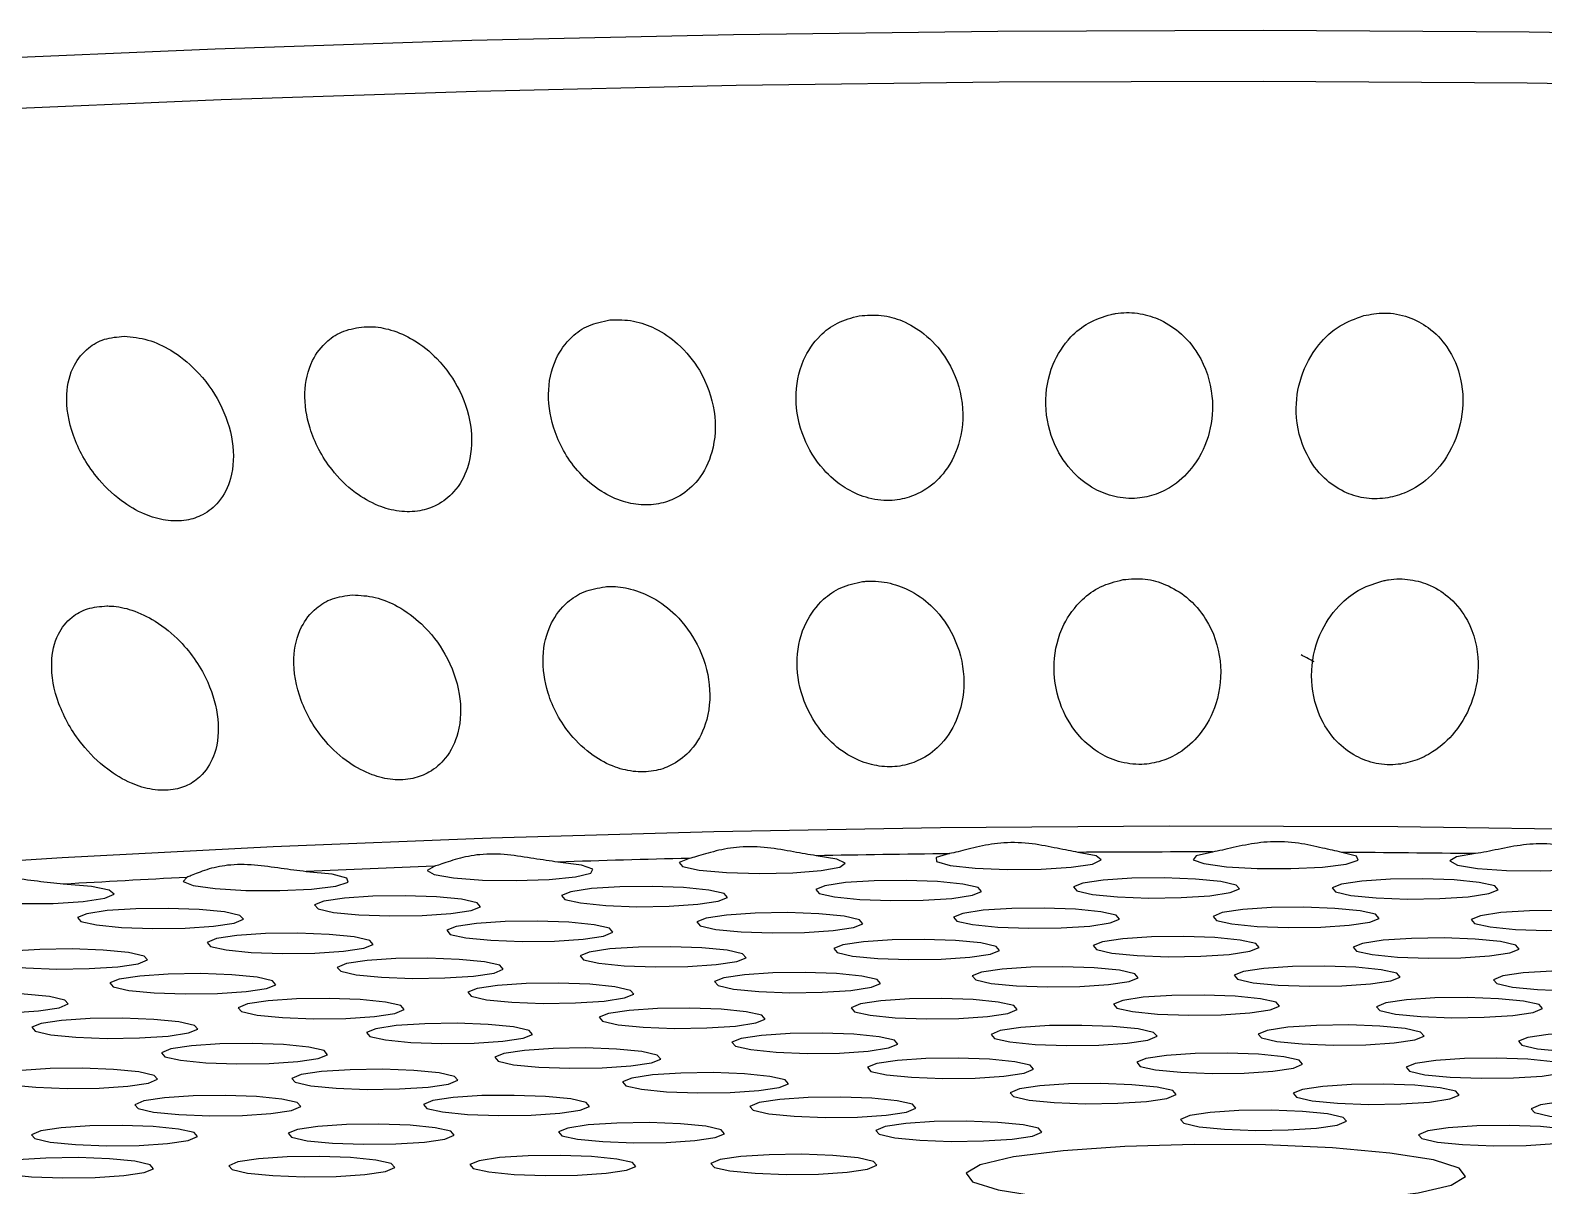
# Model space of a CAD drawing. Extents: x -54 to 18, y -18 to 89.
# Drawn here: x -22.382 to -21.293, y 21.678 to 22.509 of the extents above; entities that cross this region are included whole.
import ezdxf

# ---------------------------------------------------------------- set-up
doc = ezdxf.new("R2010")
doc.units = 0
doc.header["$MEASUREMENT"] = 0
doc.layers.add('GEOMETRY', color=2, linetype='Continuous', lineweight=25)

# ---------------------------------------------------------------- blocks, each defined once
blk = doc.blocks.new('2026 MINI-ASPIRE')
at = {"layer": 'GEOMETRY', "flags": 128}
for points in [[(-5.809, -28.4009), (-5.7132, -28.3807), (-5.6046, -28.3615), (-5.484, -28.3434), (-5.3521, -28.3265), (-5.2098, -28.3109), (-5.0578, -28.2967), (-4.8972, -28.284), (-4.7289, -28.2729), (-4.554, -28.2635), (-4.3735, -28.2557), (-4.1886, -28.2497), (-4.0003, -28.2455), (-3.81, -28.243), (-3.6187, -28.2425), (-3.4275, -28.2437), (-3.2378, -28.2468), (-3.0506, -28.2516), (-2.8672, -28.2583), (-2.6886, -28.2667), (-2.5159, -28.2767)], [(-2.5227, -28.3134), (-2.6944, -28.3034), (-2.8719, -28.2951), (-3.0543, -28.2885), (-3.2403, -28.2836), (-3.4289, -28.2806), (-3.6189, -28.2793), (-3.809, -28.2799), (-3.9983, -28.2823), (-4.1854, -28.2865), (-4.3692, -28.2925), (-4.5486, -28.3002), (-4.7224, -28.3096), (-4.8897, -28.3207), (-5.0494, -28.3333), (-5.2004, -28.3474), (-5.3419, -28.3629), (-5.473, -28.3797), (-5.5929, -28.3977), (-5.7008, -28.4168), (-5.7961, -28.4368)], [(-4.6295, -28.8471), (-4.4836, -28.8377), (-4.3317, -28.8299), (-4.1749, -28.8237), (-4.0144, -28.8191), (-3.8513, -28.8162), (-3.6867, -28.815), (-3.5219, -28.8156), (-3.358, -28.8178), (-3.1963, -28.8216), (-3.0379, -28.8272), (-2.8839, -28.8344), (-2.7354, -28.8431), (-2.5935, -28.8533), (-2.4593, -28.865)], [(-4.2158, -28.8442), (-4.2208, -28.8471), (-4.2159, -28.85), (-4.2018, -28.8525), (-4.1809, -28.854), (-4.1567, -28.8544), (-4.1331, -28.8536), (-4.1141, -28.8517), (-4.103, -28.8491), (-4.1015, -28.8461), (-4.1098, -28.8433), (-4.1267, -28.8411)], [(-4.0321, -28.8385), (-4.0395, -28.8413), (-4.0369, -28.8443), (-4.0249, -28.8469), (-4.0053, -28.8487), (-3.9815, -28.8494), (-3.9575, -28.8489), (-3.9371, -28.8472), (-3.9238, -28.8447), (-3.9198, -28.8418), (-3.9258, -28.8389), (-3.9408, -28.8365)], [(-3.8447, -28.835), (-3.8543, -28.8378), (-3.8541, -28.8407), (-3.8442, -28.8435), (-3.8262, -28.8455), (-3.8032, -28.8465), (-3.7788, -28.8462), (-3.7572, -28.8448), (-3.7419, -28.8425), (-3.7356, -28.8396), (-3.7391, -28.8367), (-3.752, -28.8342)], [(-3.6554, -28.8339), (-3.6671, -28.8365), (-3.6693, -28.8394), (-3.6617, -28.8422), (-3.6454, -28.8445), (-3.6233, -28.8457), (-3.5989, -28.8458), (-3.5763, -28.8447), (-3.5592, -28.8425), (-3.5505, -28.8398), (-3.5516, -28.8368), (-3.5623, -28.8341)], [(-3.4661, -28.835), (-3.4798, -28.8374), (-3.4844, -28.8403), (-3.479, -28.8432), (-3.4647, -28.8456), (-3.4437, -28.8472), (-3.4195, -28.8475), (-3.3961, -28.8467), (-3.3774, -28.8448), (-3.3664, -28.8421), (-3.365, -28.8392), (-3.3734, -28.8364)], [(-4.3939, -28.8521), (-4.3966, -28.8551), (-4.3894, -28.8579), (-4.3734, -28.8602), (-4.3513, -28.8615), (-4.3268, -28.8616), (-4.304, -28.8605), (-4.2866, -28.8584), (-4.2777, -28.8556), (-4.2787, -28.8526), (-4.2893, -28.8499), (-4.308, -28.848)], [(-3.9094, -28.868), (-3.8869, -28.8688), (-3.8636, -28.8685), (-3.843, -28.8672), (-3.8283, -28.865), (-3.8216, -28.8622), (-3.824, -28.8594), (-3.8352, -28.8569), (-3.8534, -28.8551), (-3.8758, -28.8543), (-3.8991, -28.8546), (-3.9197, -28.8559), (-3.9344, -28.8582), (-3.9411, -28.8609), (-3.9387, -28.8637), (-3.9275, -28.8662), (-3.9094, -28.868)], [(-3.7237, -28.8662), (-3.7013, -28.867), (-3.678, -28.8667), (-3.6574, -28.8654), (-3.6426, -28.8631), (-3.636, -28.8604), (-3.6384, -28.8576), (-3.6495, -28.8551), (-3.6677, -28.8533), (-3.6902, -28.8524), (-3.7134, -28.8527), (-3.734, -28.8541), (-3.7488, -28.8563), (-3.7555, -28.859), (-3.753, -28.8619), (-3.7419, -28.8644), (-3.7237, -28.8662)], [(-3.5375, -28.8668), (-3.5151, -28.8677), (-3.4918, -28.8674), (-3.4712, -28.866), (-3.4565, -28.8638), (-3.4498, -28.8611), (-3.4522, -28.8582), (-3.4634, -28.8557), (-3.4815, -28.8539), (-3.504, -28.8531), (-3.5273, -28.8534), (-3.5478, -28.8548), (-3.5626, -28.857), (-3.5693, -28.8597), (-3.5668, -28.8625), (-3.5557, -28.8651), (-3.5375, -28.8668)], [(-4.5646, -28.8621), (-4.565, -28.8651), (-4.5556, -28.8679), (-4.5378, -28.87), (-4.5147, -28.871), (-4.4902, -28.8708), (-4.4684, -28.8694), (-4.4529, -28.8671), (-4.4463, -28.8642), (-4.4497, -28.8613), (-4.4626, -28.8587), (-4.4828, -28.857)], [(-4.2701, -28.8791), (-4.2477, -28.8799), (-4.2244, -28.8796), (-4.2038, -28.8782), (-4.1891, -28.876), (-4.1824, -28.8733), (-4.1848, -28.8704), (-4.196, -28.8679), (-4.2141, -28.8661), (-4.2366, -28.8653), (-4.2599, -28.8656), (-4.2804, -28.867), (-4.2952, -28.8692), (-4.3019, -28.8719), (-4.2994, -28.8748), (-4.2883, -28.8773), (-4.2701, -28.8791)], [(-4.0922, -28.8723), (-4.0698, -28.8732), (-4.0465, -28.8729), (-4.0259, -28.8715), (-4.0112, -28.8693), (-4.0045, -28.8665), (-4.0069, -28.8637), (-4.0181, -28.8612), (-4.0363, -28.8594), (-4.0587, -28.8586), (-4.082, -28.8589), (-4.1026, -28.8602), (-4.1173, -28.8625), (-4.124, -28.8652), (-4.1216, -28.868), (-4.1104, -28.8705), (-4.0922, -28.8723)], [(-4.4409, -28.8881), (-4.4184, -28.889), (-4.3951, -28.8887), (-4.3746, -28.8873), (-4.3598, -28.8851), (-4.3531, -28.8823), (-4.3556, -28.8795), (-4.3667, -28.877), (-4.3849, -28.8752), (-4.4073, -28.8744), (-4.4306, -28.8747), (-4.4512, -28.876), (-4.4659, -28.8783), (-4.4726, -28.881), (-4.4702, -28.8838), (-4.459, -28.8863), (-4.4409, -28.8881)], [(-3.81, -28.8879), (-3.7876, -28.8887), (-3.7643, -28.8884), (-3.7437, -28.8871), (-3.729, -28.8849), (-3.7223, -28.8821), (-3.7247, -28.8793), (-3.7359, -28.8768), (-3.7541, -28.875), (-3.7765, -28.8742), (-3.7998, -28.8745), (-3.8204, -28.8758), (-3.8351, -28.8781), (-3.8418, -28.8808), (-3.8394, -28.8836), (-3.8282, -28.8861), (-3.81, -28.8879)], [(-3.6233, -28.8874), (-3.6008, -28.8882), (-3.5775, -28.8879), (-3.557, -28.8865), (-3.5422, -28.8843), (-3.5355, -28.8816), (-3.538, -28.8787), (-3.5491, -28.8762), (-3.5673, -28.8744), (-3.5897, -28.8736), (-3.613, -28.8739), (-3.6336, -28.8753), (-3.6484, -28.8775), (-3.655, -28.8802), (-3.6526, -28.8831), (-3.6414, -28.8856), (-3.6233, -28.8874)], [(-3.4373, -28.8896), (-3.4149, -28.8904), (-3.3916, -28.8901), (-3.371, -28.8888), (-3.3563, -28.8866), (-3.3496, -28.8838), (-3.352, -28.881), (-3.3632, -28.8785), (-3.3814, -28.8767), (-3.4038, -28.8759), (-3.4271, -28.8762), (-3.4477, -28.8775), (-3.4624, -28.8797), (-3.4691, -28.8825), (-3.4667, -28.8853), (-3.4555, -28.8878), (-3.4373, -28.8896)], [(-4.1749, -28.8974), (-4.1525, -28.8982), (-4.1292, -28.8979), (-4.1086, -28.8965), (-4.0938, -28.8943), (-4.0872, -28.8916), (-4.0896, -28.8887), (-4.1007, -28.8862), (-4.1189, -28.8844), (-4.1414, -28.8836), (-4.1646, -28.8839), (-4.1852, -28.8853), (-4.2, -28.8875), (-4.2066, -28.8902), (-4.2042, -28.8931), (-4.1931, -28.8956), (-4.1749, -28.8974)], [(-3.9948, -28.8913), (-3.9724, -28.8921), (-3.9491, -28.8918), (-3.9285, -28.8904), (-3.9138, -28.8882), (-3.9071, -28.8855), (-3.9095, -28.8826), (-3.9207, -28.8801), (-3.9389, -28.8783), (-3.9613, -28.8775), (-3.9846, -28.8778), (-4.0052, -28.8792), (-4.0199, -28.8814), (-4.0266, -28.8841), (-4.0242, -28.887), (-4.013, -28.8895), (-3.9948, -28.8913)], [(-4.3475, -28.9061), (-4.325, -28.9069), (-4.3017, -28.9066), (-4.2811, -28.9052), (-4.2664, -28.903), (-4.2597, -28.9003), (-4.2622, -28.8975), (-4.2733, -28.8949), (-4.2915, -28.8931), (-4.3139, -28.8923), (-4.3372, -28.8926), (-4.3578, -28.894), (-4.3725, -28.8962), (-4.3792, -28.8989), (-4.3768, -28.9018), (-4.3656, -28.9043), (-4.3475, -28.9061)], [(-3.8964, -28.9105), (-3.874, -28.9113), (-3.8507, -28.911), (-3.8301, -28.9096), (-3.8153, -28.9074), (-3.8087, -28.9047), (-3.8111, -28.9019), (-3.8222, -28.8993), (-3.8404, -28.8975), (-3.8629, -28.8967), (-3.8861, -28.897), (-3.9067, -28.8984), (-3.9215, -28.9006), (-3.9281, -28.9033), (-3.9257, -28.9062), (-3.9146, -28.9087), (-3.8964, -28.9105)], [(-3.7096, -28.9084), (-3.6872, -28.9092), (-3.6639, -28.9089), (-3.6433, -28.9075), (-3.6285, -28.9053), (-3.6219, -28.9026), (-3.6243, -28.8997), (-3.6354, -28.8972), (-3.6536, -28.8954), (-3.6761, -28.8946), (-3.6994, -28.8949), (-3.7199, -28.8963), (-3.7347, -28.8985), (-3.7414, -28.9012), (-3.7389, -28.9041), (-3.7278, -28.9066), (-3.7096, -28.9084)], [(-3.5222, -28.9095), (-3.4998, -28.9103), (-3.4765, -28.91), (-3.4559, -28.9086), (-3.4412, -28.9064), (-3.4345, -28.9037), (-3.4369, -28.9008), (-3.4481, -28.8983), (-3.4662, -28.8965), (-3.4887, -28.8957), (-3.512, -28.896), (-3.5326, -28.8974), (-3.5473, -28.8996), (-3.554, -28.9023), (-3.5516, -28.9051), (-3.5404, -28.9077), (-3.5222, -28.9095)], [(-4.5099, -28.9173), (-4.4875, -28.9181), (-4.4642, -28.9178), (-4.4436, -28.9165), (-4.4289, -28.9143), (-4.4222, -28.9115), (-4.4246, -28.9087), (-4.4358, -28.9062), (-4.454, -28.9044), (-4.4764, -28.9036), (-4.4997, -28.9039), (-4.5203, -28.9052), (-4.535, -28.9074), (-4.5417, -28.9102), (-4.5393, -28.913), (-4.5281, -28.9155), (-4.5099, -28.9173)], [(-4.079, -28.9157), (-4.0565, -28.9165), (-4.0332, -28.9162), (-4.0127, -28.9149), (-3.9979, -28.9127), (-3.9912, -28.9099), (-3.9937, -28.9071), (-4.0048, -28.9046), (-4.023, -28.9028), (-4.0454, -28.902), (-4.0687, -28.9023), (-4.0893, -28.9036), (-4.1041, -28.9059), (-4.1107, -28.9086), (-4.1083, -28.9114), (-4.0972, -28.9139), (-4.079, -28.9157)], [(-4.2538, -28.924), (-4.2314, -28.9248), (-4.2081, -28.9245), (-4.1875, -28.9232), (-4.1727, -28.921), (-4.1661, -28.9182), (-4.1685, -28.9154), (-4.1796, -28.9129), (-4.1978, -28.9111), (-4.2203, -28.9103), (-4.2435, -28.9106), (-4.2641, -28.9119), (-4.2789, -28.9141), (-4.2856, -28.9169), (-4.2831, -28.9197), (-4.272, -28.9222), (-4.2538, -28.924)], [(-3.9821, -28.9343), (-3.9597, -28.9351), (-3.9364, -28.9348), (-3.9158, -28.9334), (-3.901, -28.9312), (-3.8944, -28.9285), (-3.8968, -28.9257), (-3.9079, -28.9231), (-3.9261, -28.9213), (-3.9486, -28.9205), (-3.9719, -28.9208), (-3.9924, -28.9222), (-4.0072, -28.9244), (-4.0139, -28.9271), (-4.0114, -28.93), (-4.0003, -28.9325), (-3.9821, -28.9343)], [(-3.7966, -28.9302), (-3.7742, -28.931), (-3.7509, -28.9307), (-3.7303, -28.9293), (-3.7155, -28.9271), (-3.7089, -28.9244), (-3.7113, -28.9215), (-3.7224, -28.919), (-3.7406, -28.9172), (-3.7631, -28.9164), (-3.7863, -28.9167), (-3.8069, -28.9181), (-3.8217, -28.9203), (-3.8284, -28.923), (-3.8259, -28.9258), (-3.8148, -28.9284), (-3.7966, -28.9302)], [(-3.6081, -28.9297), (-3.5856, -28.9305), (-3.5623, -28.9302), (-3.5417, -28.9288), (-3.527, -28.9266), (-3.5203, -28.9239), (-3.5227, -28.9211), (-3.5339, -28.9186), (-3.5521, -28.9168), (-3.5745, -28.9159), (-3.5978, -28.9162), (-3.6184, -28.9176), (-3.6331, -28.9198), (-3.6398, -28.9225), (-3.6374, -28.9254), (-3.6262, -28.9279), (-3.6081, -28.9297)], [(-3.4213, -28.9329), (-3.3989, -28.9337), (-3.3756, -28.9334), (-3.355, -28.9321), (-3.3403, -28.9299), (-3.3336, -28.9271), (-3.336, -28.9243), (-3.3472, -28.9218), (-3.3654, -28.92), (-3.3878, -28.9192), (-3.4111, -28.9195), (-3.4317, -28.9208), (-3.4464, -28.923), (-3.4531, -28.9258), (-3.4507, -28.9286), (-3.4395, -28.9311), (-3.4213, -28.9329)], [(-4.4175, -28.9352), (-4.3951, -28.936), (-4.3718, -28.9357), (-4.3512, -28.9343), (-4.3364, -28.9321), (-4.3298, -28.9294), (-4.3322, -28.9266), (-4.3433, -28.924), (-4.3615, -28.9222), (-4.384, -28.9214), (-4.4072, -28.9217), (-4.4278, -28.9231), (-4.4426, -28.9253), (-4.4493, -28.928), (-4.4468, -28.9309), (-4.4357, -28.9334), (-4.4175, -28.9352)], [(-4.1598, -28.942), (-4.1374, -28.9428), (-4.1141, -28.9425), (-4.0935, -28.9411), (-4.0787, -28.9389), (-4.0721, -28.9362), (-4.0745, -28.9334), (-4.0856, -28.9308), (-4.1038, -28.929), (-4.1263, -28.9282), (-4.1495, -28.9285), (-4.1701, -28.9299), (-4.1849, -28.9321), (-4.1916, -28.9348), (-4.1891, -28.9377), (-4.178, -28.9402), (-4.1598, -28.942)], [(-4.5669, -28.949), (-4.5444, -28.9498), (-4.5212, -28.9495), (-4.5006, -28.9482), (-4.4858, -28.946), (-4.4792, -28.9432), (-4.4816, -28.9404), (-4.4927, -28.9379), (-4.5109, -28.9361), (-4.5333, -28.9353), (-4.5566, -28.9356), (-4.5772, -28.9369), (-4.592, -28.9391), (-4.5986, -28.9419), (-4.5962, -28.9447), (-4.5851, -28.9472), (-4.5669, -28.949)], [(-4.3251, -28.953), (-4.3026, -28.9539), (-4.2794, -28.9536), (-4.2588, -28.9522), (-4.244, -28.95), (-4.2374, -28.9473), (-4.2398, -28.9444), (-4.2509, -28.9419), (-4.2691, -28.9401), (-4.2915, -28.9393), (-4.3148, -28.9396), (-4.3354, -28.9409), (-4.3502, -28.9432), (-4.3568, -28.9459), (-4.3544, -28.9487), (-4.3433, -28.9512), (-4.3251, -28.953)], [(-3.8838, -28.9531), (-3.8613, -28.9539), (-3.838, -28.9536), (-3.8175, -28.9522), (-3.8027, -28.95), (-3.796, -28.9473), (-3.7985, -28.9444), (-3.8096, -28.9419), (-3.8278, -28.9401), (-3.8502, -28.9393), (-3.8735, -28.9396), (-3.8941, -28.941), (-3.9089, -28.9432), (-3.9155, -28.9459), (-3.9131, -28.9488), (-3.9019, -28.9513), (-3.8838, -28.9531)], [(-3.6949, -28.9505), (-3.6725, -28.9513), (-3.6492, -28.951), (-3.6286, -28.9497), (-3.6139, -28.9474), (-3.6072, -28.9447), (-3.6096, -28.9419), (-3.6208, -28.9394), (-3.639, -28.9376), (-3.6614, -28.9368), (-3.6847, -28.937), (-3.7053, -28.9384), (-3.72, -28.9406), (-3.7267, -28.9434), (-3.7243, -28.9462), (-3.7131, -28.9487), (-3.6949, -28.9505)], [(-3.5055, -28.9523), (-3.4831, -28.9531), (-3.4598, -28.9528), (-3.4392, -28.9515), (-3.4245, -28.9493), (-3.4178, -28.9465), (-3.4202, -28.9437), (-3.4314, -28.9412), (-3.4495, -28.9394), (-3.472, -28.9386), (-3.4953, -28.9389), (-3.5158, -28.9402), (-3.5306, -28.9424), (-3.5373, -28.9452), (-3.5348, -28.948), (-3.5237, -28.9505), (-3.5055, -28.9523)], [(-4.0652, -28.96), (-4.0428, -28.9608), (-4.0195, -28.9605), (-3.9989, -28.9591), (-3.9842, -28.9569), (-3.9775, -28.9542), (-3.9799, -28.9513), (-3.9911, -28.9488), (-4.0092, -28.947), (-4.0317, -28.9462), (-4.055, -28.9465), (-4.0755, -28.9479), (-4.0903, -28.9501), (-4.097, -28.9528), (-4.0945, -28.9556), (-4.0834, -28.9582), (-4.0652, -28.96)], [(-4.4737, -28.9672), (-4.4513, -28.968), (-4.428, -28.9677), (-4.4074, -28.9663), (-4.3926, -28.9641), (-4.386, -28.9614), (-4.3884, -28.9586), (-4.3996, -28.9561), (-4.4177, -28.9543), (-4.4402, -28.9534), (-4.4635, -28.9537), (-4.484, -28.9551), (-4.4988, -28.9573), (-4.5055, -28.96), (-4.503, -28.9629), (-4.4919, -28.9654), (-4.4737, -28.9672)], [(-4.2327, -28.9709), (-4.2103, -28.9717), (-4.187, -28.9714), (-4.1664, -28.97), (-4.1517, -28.9678), (-4.145, -28.9651), (-4.1474, -28.9623), (-4.1586, -28.9597), (-4.1768, -28.9579), (-4.1992, -28.9571), (-4.2225, -28.9574), (-4.2431, -28.9588), (-4.2578, -28.961), (-4.2645, -28.9637), (-4.2621, -28.9666), (-4.2509, -28.9691), (-4.2327, -28.9709)], [(-3.9696, -28.9779), (-3.9472, -28.9788), (-3.9239, -28.9785), (-3.9033, -28.9771), (-3.8886, -28.9749), (-3.8819, -28.9722), (-3.8843, -28.9693), (-3.8955, -28.9668), (-3.9136, -28.965), (-3.9361, -28.9642), (-3.9594, -28.9645), (-3.98, -28.9659), (-3.9947, -28.9681), (-4.0014, -28.9708), (-3.9989, -28.9736), (-3.9878, -28.9761), (-3.9696, -28.9779)], [(-3.7831, -28.9723), (-3.7606, -28.9731), (-3.7373, -28.9728), (-3.7168, -28.9715), (-3.702, -28.9692), (-3.6953, -28.9665), (-3.6978, -28.9637), (-3.7089, -28.9612), (-3.7271, -28.9594), (-3.7495, -28.9586), (-3.7728, -28.9588), (-3.7934, -28.9602), (-3.8082, -28.9624), (-3.8148, -28.9652), (-3.8124, -28.968), (-3.8013, -28.9705), (-3.7831, -28.9723)], [(-3.5909, -28.972), (-3.5684, -28.9729), (-3.5451, -28.9726), (-3.5246, -28.9712), (-3.5098, -28.969), (-3.5031, -28.9663), (-3.5056, -28.9634), (-3.5167, -28.9609), (-3.5349, -28.9591), (-3.5573, -28.9583), (-3.5806, -28.9586), (-3.6012, -28.96), (-3.616, -28.9622), (-3.6226, -28.9649), (-3.6202, -28.9677), (-3.6091, -28.9702), (-3.5909, -28.972)], [(-3.4034, -28.9772), (-3.3809, -28.978), (-3.3576, -28.9777), (-3.3371, -28.9764), (-3.3223, -28.9741), (-3.3156, -28.9714), (-3.3181, -28.9686), (-3.3292, -28.9661), (-3.3474, -28.9643), (-3.3698, -28.9634), (-3.3931, -28.9637), (-3.4137, -28.9651), (-3.4284, -28.9673), (-3.4351, -28.9701), (-3.4327, -28.9729), (-3.4215, -28.9754), (-3.4034, -28.9772)], [(-4.3803, -28.9855), (-4.3579, -28.9863), (-4.3346, -28.986), (-4.314, -28.9846), (-4.2992, -28.9824), (-4.2926, -28.9797), (-4.295, -28.9768), (-4.3061, -28.9743), (-4.3243, -28.9725), (-4.3468, -28.9717), (-4.37, -28.972), (-4.3906, -28.9734), (-4.4054, -28.9756), (-4.412, -28.9783), (-4.4096, -28.9812), (-4.3985, -28.9837), (-4.3803, -28.9855)], [(-4.1405, -28.9887), (-4.118, -28.9895), (-4.0948, -28.9892), (-4.0742, -28.9878), (-4.0594, -28.9856), (-4.0527, -28.9829), (-4.0552, -28.98), (-4.0663, -28.9775), (-4.0845, -28.9757), (-4.1069, -28.9749), (-4.1302, -28.9752), (-4.1508, -28.9766), (-4.1656, -28.9788), (-4.1722, -28.9815), (-4.1698, -28.9844), (-4.1587, -28.9869), (-4.1405, -28.9887)], [(-3.872, -28.996), (-3.8495, -28.9968), (-3.8263, -28.9965), (-3.8057, -28.9951), (-3.7909, -28.9929), (-3.7842, -28.9902), (-3.7867, -28.9873), (-3.7978, -28.9848), (-3.816, -28.983), (-3.8384, -28.9822), (-3.8617, -28.9825), (-3.8823, -28.9839), (-3.8971, -28.9861), (-3.9037, -28.9888), (-3.9013, -28.9917), (-3.8902, -28.9942), (-3.872, -28.996)], [(-3.6782, -28.9924), (-3.6557, -28.9932), (-3.6325, -28.9929), (-3.6119, -28.9915), (-3.5971, -28.9893), (-3.5905, -28.9866), (-3.5929, -28.9837), (-3.604, -28.9812), (-3.6222, -28.9794), (-3.6446, -28.9786), (-3.6679, -28.9789), (-3.6885, -28.9803), (-3.7033, -28.9825), (-3.7099, -28.9852), (-3.7075, -28.9881), (-3.6964, -28.9906), (-3.6782, -28.9924)], [(-3.4843, -28.9959), (-3.4619, -28.9967), (-3.4386, -28.9964), (-3.418, -28.9951), (-3.4032, -28.9928), (-3.3966, -28.9901), (-3.399, -28.9873), (-3.4101, -28.9848), (-3.4283, -28.983), (-3.4508, -28.9821), (-3.474, -28.9824), (-3.4946, -28.9838), (-3.5094, -28.986), (-3.516, -28.9888), (-3.5136, -28.9916), (-3.5025, -28.9941), (-3.4843, -28.9959)], [(-4.5026, -29.0032), (-4.4801, -29.004), (-4.4569, -29.0037), (-4.4363, -29.0024), (-4.4215, -29.0001), (-4.4149, -28.9974), (-4.4173, -28.9946), (-4.4284, -28.9921), (-4.4466, -28.9903), (-4.469, -28.9894), (-4.4923, -28.9897), (-4.5129, -28.9911), (-4.5277, -28.9933), (-4.5343, -28.996), (-4.5319, -28.9989), (-4.5208, -29.0014), (-4.5026, -29.0032)], [(-4.2864, -29.0039), (-4.264, -29.0047), (-4.2407, -29.0044), (-4.2201, -29.0031), (-4.2054, -29.0009), (-4.1987, -28.9981), (-4.2011, -28.9953), (-4.2123, -28.9928), (-4.2305, -28.991), (-4.2529, -28.9902), (-4.2762, -28.9905), (-4.2968, -28.9918), (-4.3115, -28.994), (-4.3182, -28.9968), (-4.3158, -28.9996), (-4.3046, -29.0021), (-4.2864, -29.0039)], [(-4.0484, -29.0064), (-4.026, -29.0072), (-4.0027, -29.0069), (-3.9821, -29.0056), (-3.9673, -29.0033), (-3.9607, -29.0006), (-3.9631, -28.9978), (-3.9742, -28.9953), (-3.9924, -28.9935), (-4.0149, -28.9926), (-4.0381, -28.9929), (-4.0587, -28.9943), (-4.0735, -28.9965), (-4.0801, -28.9993), (-4.0777, -29.0021), (-4.0666, -29.0046), (-4.0484, -29.0064)], [(-3.7694, -29.0142), (-3.7469, -29.015), (-3.7236, -29.0147), (-3.703, -29.0134), (-3.6883, -29.0112), (-3.6816, -29.0084), (-3.684, -29.0056), (-3.6952, -29.0031), (-3.7134, -29.0013), (-3.7358, -29.0005), (-3.7591, -29.0008), (-3.7797, -29.0021), (-3.7944, -29.0044), (-3.8011, -29.0071), (-3.7987, -29.0099), (-3.7875, -29.0124), (-3.7694, -29.0142)], [(-3.5655, -29.0147), (-3.5431, -29.0155), (-3.5198, -29.0152), (-3.4992, -29.0138), (-3.4845, -29.0116), (-3.4778, -29.0089), (-3.4802, -29.006), (-3.4914, -29.0035), (-3.5096, -29.0017), (-3.532, -29.0009), (-3.5553, -29.0012), (-3.5759, -29.0026), (-3.5906, -29.0048), (-3.5973, -29.0075), (-3.5949, -29.0104), (-3.5837, -29.0129), (-3.5655, -29.0147)], [(-4.3997, -29.0228), (-4.3772, -29.0237), (-4.3539, -29.0234), (-4.3334, -29.022), (-4.3186, -29.0198), (-4.3119, -29.0171), (-4.3144, -29.0142), (-4.3255, -29.0117), (-4.3437, -29.0099), (-4.3661, -29.0091), (-4.3894, -29.0094), (-4.41, -29.0108), (-4.4248, -29.013), (-4.4314, -29.0157), (-4.429, -29.0185), (-4.4178, -29.021), (-4.3997, -29.0228)], [(-4.1917, -29.0227), (-4.1693, -29.0235), (-4.146, -29.0232), (-4.1254, -29.0219), (-4.1106, -29.0196), (-4.104, -29.0169), (-4.1064, -29.0141), (-4.1175, -29.0116), (-4.1357, -29.0098), (-4.1582, -29.009), (-4.1814, -29.0092), (-4.202, -29.0106), (-4.2168, -29.0128), (-4.2235, -29.0156), (-4.221, -29.0184), (-4.2099, -29.0209), (-4.1917, -29.0227)], [(-3.9567, -29.024), (-3.9342, -29.0248), (-3.9109, -29.0246), (-3.8904, -29.0232), (-3.8756, -29.021), (-3.8689, -29.0182), (-3.8714, -29.0154), (-3.8825, -29.0129), (-3.9007, -29.0111), (-3.9231, -29.0103), (-3.9464, -29.0106), (-3.967, -29.0119), (-3.9818, -29.0142), (-3.9884, -29.0169), (-3.986, -29.0197), (-3.9748, -29.0222), (-3.9567, -29.024)], [(-3.3943, -29.0257), (-3.3718, -29.0265), (-3.3485, -29.0262), (-3.3279, -29.0249), (-3.3132, -29.0227), (-3.3065, -29.0199), (-3.3089, -29.0171), (-3.3201, -29.0146), (-3.3383, -29.0128), (-3.3607, -29.012), (-3.384, -29.0123), (-3.4046, -29.0136), (-3.4193, -29.0158), (-3.426, -29.0186), (-3.4236, -29.0214), (-3.4124, -29.0239), (-3.3943, -29.0257)], [(-4.0944, -29.0423), (-4.072, -29.0432), (-4.0487, -29.0429), (-4.0281, -29.0415), (-4.0134, -29.0393), (-4.0067, -29.0366), (-4.0091, -29.0337), (-4.0203, -29.0312), (-4.0385, -29.0294), (-4.0609, -29.0286), (-4.0842, -29.0289), (-4.1048, -29.0302), (-4.1195, -29.0325), (-4.1262, -29.0352), (-4.1238, -29.038), (-4.1126, -29.0405), (-4.0944, -29.0423)], [(-3.866, -29.0413), (-3.8435, -29.0421), (-3.8202, -29.0418), (-3.7996, -29.0405), (-3.7849, -29.0383), (-3.7782, -29.0355), (-3.7806, -29.0327), (-3.7918, -29.0302), (-3.81, -29.0284), (-3.8324, -29.0276), (-3.8557, -29.0279), (-3.8763, -29.0292), (-3.891, -29.0314), (-3.8977, -29.0342), (-3.8953, -29.037), (-3.8841, -29.0395), (-3.866, -29.0413)], [(-3.6467, -29.0334), (-3.6242, -29.0342), (-3.6009, -29.0339), (-3.5804, -29.0326), (-3.5656, -29.0304), (-3.5589, -29.0276), (-3.5614, -29.0248), (-3.5725, -29.0223), (-3.5907, -29.0205), (-3.6131, -29.0197), (-3.6364, -29.02), (-3.657, -29.0213), (-3.6718, -29.0235), (-3.6784, -29.0263), (-3.676, -29.0291), (-3.6649, -29.0316), (-3.6467, -29.0334)], [(-4.4741, -29.0444), (-4.4516, -29.0453), (-4.4283, -29.045), (-4.4077, -29.0436), (-4.393, -29.0414), (-4.3863, -29.0387), (-4.3887, -29.0358), (-4.3999, -29.0333), (-4.4181, -29.0315), (-4.4405, -29.0307), (-4.4638, -29.031), (-4.4844, -29.0324), (-4.4991, -29.0346), (-4.5058, -29.0373), (-4.5034, -29.0401), (-4.4922, -29.0426), (-4.4741, -29.0444)], [(-4.2891, -29.0434), (-4.2667, -29.0442), (-4.2434, -29.0439), (-4.2228, -29.0426), (-4.2081, -29.0404), (-4.2014, -29.0376), (-4.2038, -29.0348), (-4.215, -29.0323), (-4.2331, -29.0305), (-4.2556, -29.0297), (-4.2789, -29.03), (-4.2995, -29.0313), (-4.3142, -29.0336), (-4.3209, -29.0363), (-4.3185, -29.0391), (-4.3073, -29.0416), (-4.2891, -29.0434)], [(-3.4753, -29.0444), (-3.4529, -29.0453), (-3.4296, -29.045), (-3.409, -29.0436), (-3.3943, -29.0414), (-3.3876, -29.0386), (-3.39, -29.0358), (-3.4012, -29.0333), (-3.4193, -29.0315), (-3.4418, -29.0307), (-3.4651, -29.031), (-3.4856, -29.0323), (-3.5004, -29.0346), (-3.5071, -29.0373), (-3.5046, -29.0401), (-3.4935, -29.0426), (-3.4753, -29.0444)], [(-3.9847, -29.0651), (-3.9623, -29.0659), (-3.939, -29.0656), (-3.9184, -29.0643), (-3.9037, -29.0621), (-3.897, -29.0593), (-3.8994, -29.0565), (-3.9106, -29.054), (-3.9287, -29.0522), (-3.9512, -29.0514), (-3.9745, -29.0517), (-3.995, -29.053), (-4.0098, -29.0552), (-4.0165, -29.058), (-4.014, -29.0608), (-4.0029, -29.0633), (-3.9847, -29.0651)], [(-3.737, -29.0856), (-3.6887, -29.0877), (-3.6376, -29.0881), (-3.5877, -29.0867), (-3.5431, -29.0836), (-3.5074, -29.0791), (-3.4835, -29.0736), (-3.4733, -29.0675), (-3.4777, -29.0613), (-3.4963, -29.0554), (-3.5276, -29.0505), (-3.5691, -29.0468), (-3.6173, -29.0447), (-3.6685, -29.0444), (-3.7184, -29.0458), (-3.763, -29.0489), (-3.7987, -29.0533), (-3.8226, -29.0589), (-3.8327, -29.065), (-3.8283, -29.0712), (-3.8097, -29.077), (-3.7784, -29.082), (-3.737, -29.0856)], [(-4.5056, -29.0676), (-4.4832, -29.0684), (-4.4599, -29.0681), (-4.4393, -29.0667), (-4.4245, -29.0645), (-4.4179, -29.0618), (-4.4203, -29.0589), (-4.4314, -29.0564), (-4.4496, -29.0546), (-4.4721, -29.0538), (-4.4954, -29.0541), (-4.5159, -29.0555), (-4.5307, -29.0577), (-4.5374, -29.0604), (-4.5349, -29.0632), (-4.5238, -29.0658), (-4.5056, -29.0676)], [(-4.332, -29.0667), (-4.3095, -29.0676), (-4.2863, -29.0673), (-4.2657, -29.0659), (-4.2509, -29.0637), (-4.2442, -29.061), (-4.2467, -29.0581), (-4.2578, -29.0556), (-4.276, -29.0538), (-4.2984, -29.053), (-4.3217, -29.0533), (-4.3423, -29.0546), (-4.3571, -29.0569), (-4.3637, -29.0596), (-4.3613, -29.0624), (-4.3502, -29.0649), (-4.332, -29.0667)], [(-4.1583, -29.0659), (-4.1359, -29.0667), (-4.1126, -29.0665), (-4.092, -29.0651), (-4.0773, -29.0629), (-4.0706, -29.0601), (-4.073, -29.0573), (-4.0842, -29.0548), (-4.1024, -29.053), (-4.1248, -29.0522), (-4.1481, -29.0525), (-4.1687, -29.0538), (-4.1834, -29.0561), (-4.1901, -29.0588), (-4.1877, -29.0616), (-4.1765, -29.0641), (-4.1583, -29.0659)]]:
    blk.add_lwpolyline(points, dxfattribs=at)
at = {"layer": 'GEOMETRY'}
for centre, radius, start, end in [((-3.7141, -42.1798), 13.3451, 92.1541, 92.55032), ((-3.674, -43.335), 14.501, 91.41509, 91.78902), ((-3.6567, -44.113), 15.2791, 90.70492, 91.06516), ((-3.6531, -44.4608), 15.627, 90.0087, 90.36274), ((-3.6523, -44.3547), 15.5208, 89.31265, 89.66754), ((-3.7843, -40.725), 11.8885, 92.93924, 93.36831)]:
    blk.add_arc(centre, radius, start, end, dxfattribs=at)
for points, knots in [([(-4.0893, -28.4509), (-4.0946, -28.452), (-4.1051, -28.4542), (-4.1189, -28.4641), (-4.1304, -28.4806), (-4.1351, -28.5045), (-4.1301, -28.5331), (-4.116, -28.5577), (-4.097, -28.5742), (-4.0806, -28.582), (-4.065, -28.5847), (-4.0507, -28.5831), (-4.0368, -28.5772), (-4.0235, -28.5651), (-4.0136, -28.5442), (-4.0123, -28.5166), (-4.0218, -28.4893), (-4.038, -28.469), (-4.0551, -28.4571), (-4.0724, -28.4507), (-4.0836, -28.4508), (-4.0893, -28.4509)], [0, 0, 0, 0, 0.036926, 0.073635, 0.127574, 0.201381, 0.276985, 0.364575, 0.412776, 0.451082, 0.483242, 0.515467, 0.546657, 0.591334, 0.653609, 0.736352, 0.820116, 0.881048, 0.9262, 0.962186, 1, 1, 1, 1]), ([(-3.9097, -28.4479), (-3.9151, -28.4494), (-3.926, -28.4523), (-3.9404, -28.4635), (-3.9523, -28.4816), (-3.957, -28.5074), (-3.9516, -28.5348), (-3.9383, -28.5571), (-3.9219, -28.5715), (-3.9051, -28.5794), (-3.8885, -28.5817), (-3.8735, -28.579), (-3.8592, -28.572), (-3.8453, -28.5585), (-3.8351, -28.5358), (-3.8342, -28.5067), (-3.8445, -28.4799), (-3.8611, -28.4614), (-3.8773, -28.4515), (-3.8939, -28.4467), (-3.9044, -28.4475), (-3.9097, -28.4479)], [0, 0, 0, 0, 0.038414, 0.076568, 0.134526, 0.212716, 0.292397, 0.361215, 0.409444, 0.446757, 0.484335, 0.516271, 0.548052, 0.595997, 0.663082, 0.748734, 0.834892, 0.889036, 0.930811, 0.965046, 1, 1, 1, 1]), ([(-3.7283, -28.4469), (-3.734, -28.4487), (-3.7453, -28.4523), (-3.7602, -28.4648), (-3.7727, -28.4846), (-3.7773, -28.512), (-3.7713, -28.5393), (-3.7577, -28.56), (-3.7421, -28.5724), (-3.726, -28.5788), (-3.7101, -28.58), (-3.6954, -28.5767), (-3.6808, -28.569), (-3.6662, -28.5542), (-3.6561, -28.5319), (-3.6541, -28.504), (-3.6621, -28.4785), (-3.6776, -28.4599), (-3.6933, -28.45), (-3.7093, -28.4454), (-3.7212, -28.4455), (-3.7273, -28.4467), (-3.7283, -28.4469)], [0, 0, 0, 0, 0.0400681, 0.0798377, 0.1419252, 0.2238316, 0.3068268, 0.3684755, 0.4131815, 0.4484247, 0.4838635, 0.5151499, 0.5476656, 0.5983626, 0.6691462, 0.7420071, 0.8290846, 0.8827398, 0.9242809, 0.9584009, 0.9926373, 1, 1, 1, 1]), ([(-3.5465, -28.4478), (-3.5524, -28.45), (-3.5654, -28.4548), (-3.5816, -28.4704), (-3.593, -28.4919), (-3.5968, -28.5194), (-3.5907, -28.5449), (-3.5769, -28.5642), (-3.5621, -28.5747), (-3.5466, -28.5797), (-3.5313, -28.5799), (-3.5156, -28.5756), (-3.4995, -28.5658), (-3.484, -28.5476), (-3.4745, -28.5222), (-3.4748, -28.4946), (-3.484, -28.4719), (-3.4981, -28.4567), (-3.514, -28.4482), (-3.5308, -28.4449), (-3.5416, -28.4469), (-3.5465, -28.4478)], [0, 0, 0, 0, 0.04187, 0.092576, 0.161971, 0.233328, 0.31972, 0.374808, 0.416467, 0.450089, 0.483845, 0.514853, 0.556229, 0.613183, 0.691279, 0.770969, 0.840282, 0.889797, 0.928325, 0.967121, 1, 1, 1, 1]), ([(-4.439, -28.4627), (-4.4439, -28.4631), (-4.4537, -28.464), (-4.4664, -28.4714), (-4.477, -28.4846), (-4.4821, -28.5064), (-4.4773, -28.5344), (-4.4626, -28.5612), (-4.4435, -28.5803), (-4.4256, -28.5909), (-4.4091, -28.5958), (-4.3943, -28.5958), (-4.3809, -28.5912), (-4.369, -28.5812), (-4.3603, -28.5632), (-4.3595, -28.5383), (-4.3685, -28.5111), (-4.3846, -28.4883), (-4.4034, -28.4731), (-4.4216, -28.4644), (-4.4332, -28.4632), (-4.439, -28.4627)], [0, 0, 0, 0, 0.034564, 0.0690011, 0.1157073, 0.179903, 0.2634645, 0.3478817, 0.4058902, 0.4488997, 0.4832144, 0.5176904, 0.5487816, 0.5891377, 0.6443481, 0.7206207, 0.7986496, 0.870799, 0.9219641, 0.9614847, 1, 1, 1, 1]), ([(-4.2661, -28.4558), (-4.2712, -28.4566), (-4.2814, -28.4581), (-4.2946, -28.4667), (-4.3056, -28.4816), (-4.3103, -28.5035), (-4.3063, -28.5307), (-4.2933, -28.5559), (-4.2747, -28.5747), (-4.2574, -28.5848), (-4.241, -28.5893), (-4.2262, -28.589), (-4.2123, -28.5842), (-4.1995, -28.5739), (-4.1896, -28.5554), (-4.1875, -28.53), (-4.1955, -28.5026), (-4.2108, -28.4802), (-4.2289, -28.4655), (-4.2459, -28.4578), (-4.2583, -28.4556), (-4.2647, -28.4558), (-4.2661, -28.4558)], [0, 0, 0, 0, 0.035627, 0.071081, 0.121224, 0.190251, 0.261242, 0.347466, 0.403144, 0.445077, 0.478834, 0.512729, 0.543742, 0.584887, 0.641452, 0.71915, 0.798478, 0.868397, 0.91825, 0.95698, 0.98986, 1, 1, 1, 1]), ([(-3.7198, -28.6378), (-3.7254, -28.6392), (-3.7366, -28.6422), (-3.7518, -28.6535), (-3.765, -28.6719), (-3.7712, -28.6979), (-3.7673, -28.7254), (-3.7552, -28.7475), (-3.7397, -28.7617), (-3.7234, -28.7694), (-3.7071, -28.7716), (-3.6919, -28.7689), (-3.6771, -28.7619), (-3.6622, -28.7482), (-3.6505, -28.7253), (-3.6478, -28.6961), (-3.6565, -28.6693), (-3.6721, -28.6509), (-3.6877, -28.6413), (-3.7039, -28.6365), (-3.7145, -28.6373), (-3.7198, -28.6378)], [0, 0, 0, 0, 0.03875, 0.077232, 0.135984, 0.214919, 0.295274, 0.362739, 0.410225, 0.447075, 0.484176, 0.515922, 0.547794, 0.596257, 0.664112, 0.750119, 0.836559, 0.889737, 0.931048, 0.965088, 1, 1, 1, 1]), ([(-3.5319, -28.6385), (-3.5377, -28.6402), (-3.5493, -28.6438), (-3.5652, -28.6562), (-3.5792, -28.6759), (-3.5859, -28.7033), (-3.5819, -28.7307), (-3.57, -28.7515), (-3.5554, -28.7639), (-3.5398, -28.7704), (-3.5241, -28.7717), (-3.5092, -28.7685), (-3.4941, -28.7609), (-3.4782, -28.7462), (-3.4665, -28.7238), (-3.4623, -28.6959), (-3.4683, -28.6704), (-3.4823, -28.6518), (-3.4971, -28.6418), (-3.5128, -28.6372), (-3.5246, -28.6371), (-3.5308, -28.6383), (-3.5319, -28.6385)], [0, 0, 0, 0, 0.040193, 0.080085, 0.142399, 0.22446, 0.307587, 0.368869, 0.413368, 0.448474, 0.483772, 0.514996, 0.547533, 0.598423, 0.669499, 0.742649, 0.829812, 0.883075, 0.92444, 0.958501, 0.992674, 1, 1, 1, 1]), ([(-4.0927, -28.6429), (-4.0979, -28.6439), (-4.1083, -28.6457), (-4.122, -28.6549), (-4.1337, -28.6705), (-4.1389, -28.6934), (-4.135, -28.7213), (-4.1219, -28.7463), (-4.1033, -28.764), (-4.0867, -28.773), (-4.0707, -28.7767), (-4.056, -28.7759), (-4.042, -28.7706), (-4.0287, -28.7595), (-4.0182, -28.7399), (-4.0159, -28.7133), (-4.024, -28.6859), (-4.0393, -28.6644), (-4.0567, -28.651), (-4.0734, -28.6441), (-4.0854, -28.6425), (-4.0914, -28.6429), (-4.0927, -28.6429)], [0, 0, 0, 0, 0.036266, 0.072338, 0.124316, 0.195687, 0.268953, 0.356027, 0.407867, 0.447951, 0.480811, 0.513773, 0.544745, 0.587474, 0.646721, 0.727021, 0.808676, 0.874246, 0.921784, 0.959154, 0.991644, 1, 1, 1, 1]), ([(-3.9073, -28.6392), (-3.9127, -28.6404), (-3.9235, -28.6428), (-3.9379, -28.6531), (-3.9504, -28.6701), (-3.9561, -28.6946), (-3.9522, -28.7219), (-3.94, -28.7452), (-3.9235, -28.7612), (-3.9074, -28.7697), (-3.8916, -28.7731), (-3.8769, -28.772), (-3.8624, -28.7664), (-3.8481, -28.7549), (-3.8364, -28.7347), (-3.8326, -28.7076), (-3.8395, -28.6801), (-3.8539, -28.6591), (-3.8704, -28.6464), (-3.8873, -28.6397), (-3.8998, -28.6385), (-3.9063, -28.6391), (-3.9073, -28.6392)], [0, 0, 0, 0, 0.03743, 0.074628, 0.1299, 0.205199, 0.282203, 0.355745, 0.406604, 0.44547, 0.477907, 0.510427, 0.541471, 0.58524, 0.646152, 0.727864, 0.810746, 0.873707, 0.919907, 0.956501, 0.993302, 1, 1, 1, 1]), ([(-4.4514, -28.6567), (-4.4562, -28.6572), (-4.4659, -28.658), (-4.4783, -28.6652), (-4.4884, -28.6781), (-4.4929, -28.6996), (-4.4877, -28.7273), (-4.4727, -28.7541), (-4.4534, -28.7735), (-4.4353, -28.7845), (-4.4186, -28.7896), (-4.4039, -28.7897), (-4.3915, -28.7856), (-4.3805, -28.777), (-4.3718, -28.7612), (-4.3701, -28.738), (-4.3778, -28.7099), (-4.3941, -28.6852), (-4.4148, -28.668), (-4.4323, -28.6595), (-4.4445, -28.6569), (-4.4504, -28.6568), (-4.4514, -28.6567)], [0, 0, 0, 0, 0.034422, 0.068725, 0.114862, 0.178163, 0.261065, 0.344917, 0.404372, 0.448021, 0.482656, 0.517466, 0.548585, 0.581375, 0.633086, 0.705196, 0.779335, 0.866731, 0.918517, 0.959129, 0.992859, 1, 1, 1, 1]), ([(-4.2745, -28.6488), (-4.2796, -28.6494), (-4.2896, -28.6508), (-4.3026, -28.6589), (-4.3135, -28.6732), (-4.3186, -28.6962), (-4.3134, -28.7251), (-4.2982, -28.7515), (-4.2789, -28.7693), (-4.2617, -28.7785), (-4.2456, -28.7824), (-4.2312, -28.7816), (-4.2177, -28.7764), (-4.2055, -28.7655), (-4.1966, -28.7462), (-4.196, -28.72), (-4.2056, -28.6926), (-4.2221, -28.6709), (-4.2403, -28.6573), (-4.2579, -28.6497), (-4.2691, -28.6491), (-4.2745, -28.6488)], [0, 0, 0, 0, 0.035266, 0.070375, 0.1193, 0.186625, 0.272045, 0.358006, 0.411216, 0.451945, 0.485102, 0.518375, 0.549335, 0.591475, 0.649756, 0.729178, 0.810058, 0.877193, 0.925559, 0.963419, 1, 1, 1, 1]), ([(-3.5823, -28.697), (-3.5826, -28.6968), (-3.5857, -28.6951), (-3.5888, -28.6935), (-3.5915, -28.692)], [0, 0, 0, 0, 0.097946, 1, 1, 1, 1]), ([(-3.9408, -28.8365), (-3.946, -28.8357), (-3.9566, -28.8339), (-3.976, -28.8302), (-3.9956, -28.8297), (-4.0135, -28.8329), (-4.0254, -28.8368), (-4.0305, -28.8381), (-4.0321, -28.8385)], [0, 0, 0, 0, 0.181322, 0.361968, 0.553835, 0.729189, 0.912461, 1, 1, 1, 1]), ([(-3.752, -28.8342), (-3.7569, -28.8332), (-3.7666, -28.8314), (-3.7854, -28.8274), (-3.8052, -28.8266), (-3.8238, -28.8296), (-3.8368, -28.8333), (-3.8427, -28.8346), (-3.8447, -28.835)], [0, 0, 0, 0, 0.180577, 0.360472, 0.551817, 0.726488, 0.908821, 1, 1, 1, 1]), ([(-3.5623, -28.8341), (-3.5667, -28.8331), (-3.5755, -28.8312), (-3.5936, -28.8269), (-3.6132, -28.8259), (-3.6323, -28.8286), (-3.6464, -28.8322), (-3.6531, -28.8334), (-3.6554, -28.8339)], [0, 0, 0, 0, 0.179876, 0.359064, 0.549919, 0.723951, 0.905397, 1, 1, 1, 1]), ([(-3.3734, -28.8364), (-3.3773, -28.8353), (-3.3851, -28.8333), (-3.4023, -28.8287), (-3.4216, -28.8274), (-3.4411, -28.8299), (-3.456, -28.8334), (-3.4635, -28.8346), (-3.4661, -28.835)], [0, 0, 0, 0, 0.179225, 0.357756, 0.548157, 0.721601, 0.902218, 1, 1, 1, 1]), ([(-4.308, -28.848), (-4.3139, -28.8473), (-4.3257, -28.8458), (-4.3456, -28.8427), (-4.3645, -28.8428), (-4.3803, -28.8464), (-4.3896, -28.8504), (-4.3929, -28.8517), (-4.3939, -28.8521)], [0, 0, 0, 0, 0.182916, 0.36517, 0.55816, 0.734993, 0.920261, 1, 1, 1, 1]), ([(-4.1267, -28.8411), (-4.1323, -28.8403), (-4.1436, -28.8388), (-4.1633, -28.8353), (-4.1827, -28.8351), (-4.1996, -28.8386), (-4.2102, -28.8425), (-4.2144, -28.8438), (-4.2158, -28.8442)], [0, 0, 0, 0, 0.182104, 0.363538, 0.555955, 0.732032, 0.916286, 1, 1, 1, 1]), ([(-4.4828, -28.857), (-4.4889, -28.8564), (-4.5013, -28.8551), (-4.521, -28.8522), (-4.5392, -28.8526), (-4.5537, -28.8564), (-4.5616, -28.8604), (-4.564, -28.8617), (-4.5646, -28.8621)], [0, 0, 0, 0, 0.183751, 0.366846, 0.560428, 0.738044, 0.92435, 1, 1, 1, 1])]:
    blk.add_open_spline(points, degree=3, knots=knots, dxfattribs=at)

msp = doc.modelspace()

# ---------------------------------------------------------------- block references
msp.add_blockref('2026 MINI-ASPIRE', (-17.8759, 50.7518))

doc.saveas('drawing.dxf')
